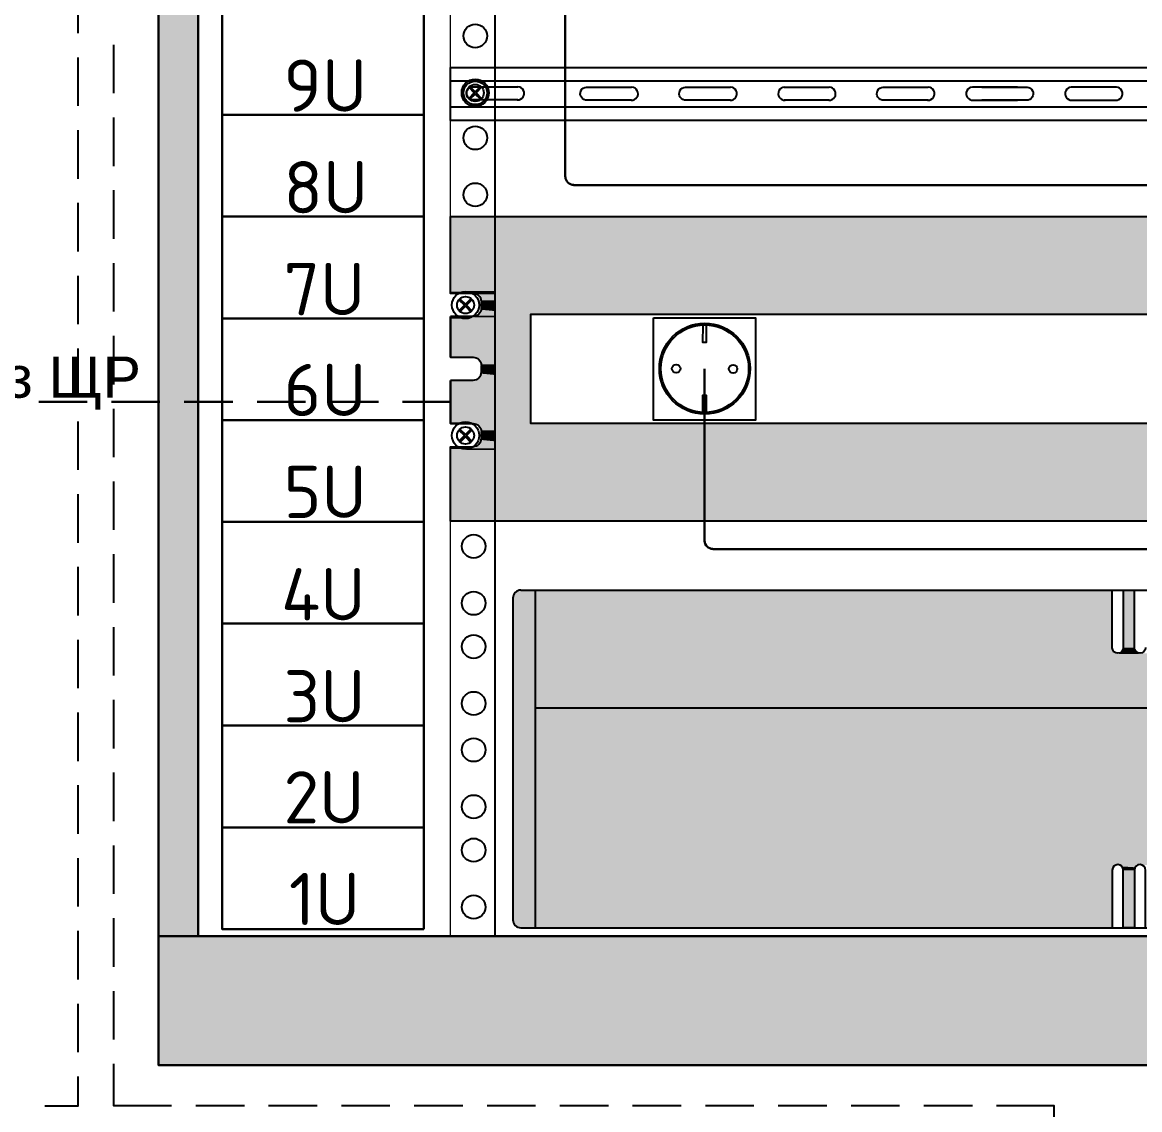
# Model space of a CAD drawing. Header units: millimetres. Extents: x -695119 to 412940, y -249585 to 622758.
# Drawn here: x 14.433 to 17.887, y 5.945 to 9.306 of the extents above; entities that cross this region are included whole.
import ezdxf

# ---------------------------------------------------------------- set-up
doc = ezdxf.new("R2010")
doc.units = ezdxf.units.MM
for name, color, linetype in [('PDF _(АР) Текст', 7, 'Continuous'), ('PDF __19D-Телекоммуникационные шкафы', 7, 'Continuous'), ('PDF _UTP', 1, 'Continuous'), ('PDF _Текст', 7, 'Continuous')]:
    doc.layers.add(name, color=color, linetype=linetype)
doc.layers.add('PDF _0', color=7, linetype='Continuous', lineweight=9)
doc.layers.add('PDF _Структурная', color=7, linetype='Continuous', true_color=0xc7c92c)
doc.styles.add('PDF Arial', font='arial.ttf')
doc.styles.add('PDF ISOCPEUR', font='isocpeur.ttf')

msp = doc.modelspace()

# ---------------------------------------------------------------- linework, layer by layer
at = {"layer": 'PDF _(АР) Текст', "lineweight": 15}
for points in [[(19.9099, 6.4805), (19.9099, 11.7701), (14.8537, 11.7701), (14.8537, 6.4805)], [(19.7983, 6.4805), (19.7983, 11.6093), (14.9762, 11.6093), (14.9762, 6.4805)], [(15.7571, 8.4673), (15.7571, 11.6093)], [(15.7571, 6.4805), (15.7571, 7.994)]]:
    msp.add_lwpolyline(points, dxfattribs=at)
at = {"layer": 'PDF _(АР) Текст', "lineweight": 25}
for points in [[(15.8938, 11.2267), (15.8938, 11.5393), (15.8938, 6.4805)], [(18.0006, 9.0024), (15.7571, 9.0024), (15.7571, 9.1666), (18.0006, 9.1666)], [(15.7571, 9.1249), (18.0006, 9.1249)], [(15.8129, 9.1049), (15.8296, 9.0874), (15.8129, 9.0707)], [(15.8504, 9.1082), (15.8329, 9.0907), (15.8154, 9.1082)], [(15.8504, 9.0674), (15.8329, 9.0841), (15.8154, 9.0674)], [(15.8529, 9.1049), (15.8363, 9.0874), (15.8529, 9.0707)], [(16.788, 9.1057), (16.9272, 9.1057)], [(15.9646, 9.0657), (15.8254, 9.0657)], [(16.3163, 9.0649), (16.1771, 9.0649)], [(16.6222, 9.0649), (16.483, 9.0649)], [(16.9272, 9.0649), (16.788, 9.0649)], [(17.233, 9.0649), (17.0939, 9.0649)], [(17.3697, 9.0649), (17.5089, 9.0649)], [(17.5389, 9.0649), (17.3989, 9.0649)], [(17.6747, 9.0649), (17.8148, 9.0649)], [(15.7571, 9.0441), (18.0006, 9.0441)], [(15.8263, 8.4673), (15.7571, 8.4673), (15.7571, 8.7057), (19.1507, 8.7057), (19.1507, 8.4673), (19.0824, 8.4673)], [(15.7821, 8.4482), (15.7996, 8.4315), (15.7821, 8.414)], [(15.7854, 8.4515), (15.8029, 8.4348), (15.8196, 8.4515)], [(15.7854, 8.4107), (15.8029, 8.4282), (15.8196, 8.4107)], [(15.8229, 8.4482), (15.8063, 8.4315), (15.8229, 8.414)], [(15.8513, 8.4423), (15.8513, 8.4215)], [(16.5472, 8.3698), (16.5472, 8.3157), (16.5363, 8.3157), (16.5372, 8.3698)], [(15.8513, 8.2448), (15.8513, 8.2248)], [(15.8263, 8.199), (15.7571, 8.199)], [(16.5363, 8.0998), (16.5363, 8.1532), (16.5472, 8.1532), (16.5472, 8.0998)], [(15.7854, 8.0481), (15.8029, 8.0315), (15.8196, 8.0481)], [(15.7821, 8.0448), (15.7996, 8.0281), (15.7821, 8.0106)], [(15.7854, 8.0073), (15.8029, 8.0248), (15.8196, 8.0073)], [(15.8229, 8.0448), (15.8063, 8.0281), (15.8229, 8.0106)], [(15.8513, 8.0398), (15.8513, 8.0198)], [(19.0824, 7.994), (19.1507, 7.994), (19.1507, 7.764), (15.7571, 7.764), (15.7571, 7.994), (15.8263, 7.994)], [(18.744, 7.5498), (15.9738, 7.5498)], [(16.0179, 7.5498), (16.0179, 6.5064)], [(16.0179, 7.1864), (18.6998, 7.1864)], [(17.8023, 6.6847), (17.8023, 6.5064)], [(15.9738, 6.5064), (18.744, 6.5064)]]:
    msp.add_lwpolyline(points, dxfattribs=at)
at = {"layer": 'PDF _(АР) Текст', "lineweight": 30}
for points in [[(15.6738, 9.0199), (15.0504, 9.0199), (15.0504, 9.3349), (15.6738, 9.3349)], [(15.6738, 8.7057), (15.0504, 8.7057), (15.0504, 9.0199), (15.6738, 9.0199)], [(15.6738, 8.3907), (15.0504, 8.3907), (15.0504, 8.7057), (15.6738, 8.7057)], [(15.6738, 8.0765), (15.0504, 8.0765), (15.0504, 8.3907), (15.6738, 8.3907)], [(15.6738, 7.7615), (15.0504, 7.7615), (15.0504, 8.0765), (15.6738, 8.0765)], [(15.6738, 7.4473), (15.0504, 7.4473), (15.0504, 7.7615), (15.6738, 7.7615)], [(15.6738, 7.1322), (15.0504, 7.1322), (15.0504, 7.4473), (15.6738, 7.4473)], [(15.6738, 6.8172), (15.0504, 6.8172), (15.0504, 7.1322), (15.6738, 7.1322)], [(15.6738, 6.503), (15.0504, 6.503), (15.0504, 6.8172), (15.6738, 6.8172)]]:
    msp.add_lwpolyline(points, close=True, dxfattribs=at)
at = {"layer": 'PDF _(АР) Текст', "lineweight": 25}
for points in [[(15.8278, 9.0658, -1.00002), (15.8254, 9.1066), (15.9646, 9.1066)], [(16.1795, 9.0649, -1.00002), (16.1771, 9.1057), (16.3163, 9.1057)], [(16.4853, 9.0649, -1.00002), (16.483, 9.1057), (16.6222, 9.1057)], [(17.0962, 9.0649, -1.00002), (17.0939, 9.1057), (17.233, 9.1057)], [(17.5089, 9.1057), (17.3697, 9.1057, 1.00002), (17.3721, 9.0649)], [(17.3989, 9.1057), (17.5389, 9.1057, -1.00002), (17.5366, 9.0649)], [(17.8124, 9.0649, 1.00002), (17.8148, 9.1057), (17.6747, 9.1057)], [(15.8521, 8.4219, -0.414203), (15.8263, 8.3965), (15.7571, 8.3965)], [(15.7571, 8.2707), (15.8263, 8.2707, -0.414203), (15.8521, 8.2452)], [(15.7571, 8.0656), (15.8263, 8.0656, -0.414203), (15.8521, 8.0402)], [(15.9742, 7.5506, 0.414216), (15.9496, 7.5256), (15.9496, 6.5314, 0.414222), (15.9742, 6.5072)], [(17.8364, 7.3729, -0.999987), (17.8023, 7.3723), (17.8023, 7.5498)], [(17.9048, 7.3729, -0.999987), (17.8706, 7.3723), (17.8706, 7.5498), (17.8364, 7.5498), (17.8364, 7.3723)], [(17.8706, 6.6847), (17.8706, 6.5064), (17.8364, 6.5064), (17.8364, 6.6847, 0.999987), (17.8023, 6.6854)], [(17.9048, 6.5064), (17.9048, 6.6847, 0.999987), (17.8706, 6.6854)]]:
    msp.add_lwpolyline(points, format="xyb", dxfattribs=at)
for points in [[(15.7571, 8.3965), (15.7571, 8.2707)], [(17.3906, 8.404), (18.7748, 8.404), (18.7748, 8.0656), (17.3906, 8.0656), (16.0054, 8.0656), (16.0054, 8.404)], [(16.3838, 8.3923), (16.6997, 8.3923), (16.6997, 8.0765), (16.3838, 8.0765)], [(15.7571, 8.199), (15.7571, 8.0656)], [(14.8537, 6.4805), (19.9099, 6.4805), (19.9099, 6.0822), (14.8537, 6.0822)]]:
    msp.add_lwpolyline(points, close=True, dxfattribs=at)
for centre, radius in [((15.8333, 9.2637), 0.0363), ((15.8333, 9.0878), 0.0421), ((15.8333, 9.0878), 0.0363), ((15.8333, 9.0878), 0.0263), ((15.8333, 8.9486), 0.0363), ((15.8333, 8.7728), 0.0363), ((15.8033, 8.4319), 0.0421), ((15.8033, 8.4319), 0.0263), ((16.5426, 8.2352), 0.1404), ((16.5426, 8.2352), 0.1404), ((16.5426, 8.2352), 0.1354), ((16.4542, 8.2352), 0.0129), ((16.6301, 8.2344), 0.0129), ((15.8033, 8.0286), 0.0421), ((15.8033, 8.0286), 0.0263), ((15.8283, 7.686), 0.0363), ((15.8283, 7.5102), 0.0363), ((15.8283, 7.376), 0.0363), ((15.8283, 7.2002), 0.0363), ((15.8283, 7.0568), 0.0363), ((15.8283, 6.881), 0.0363), ((15.8283, 6.7468), 0.0363), ((15.8283, 6.5709), 0.0363)]:
    msp.add_circle(centre, radius, dxfattribs=at)
for centre, radius, start, end in [((15.9642, 9.0861), 0.0204, 266.9397, 86.942), ((16.3159, 9.0853), 0.0204, 266.9397, 86.942), ((16.6217, 9.0853), 0.0204, 266.9397, 86.942), ((16.7901, 9.0853), 0.0204, 93.058, 273.0603), ((16.9268, 9.0853), 0.0204, 266.9397, 86.942), ((17.2326, 9.0853), 0.0204, 266.9397, 86.942), ((17.6768, 9.0853), 0.0204, 93.058, 273.0603), ((15.8267, 8.4428), 0.0254, 0.0011, 89.9989), ((15.8267, 8.2252), 0.0254, 270.0011, 359.9989), ((15.8267, 8.0202), 0.0254, 270.0011, 359.9989)]:
    msp.add_arc(centre, radius, start, end, dxfattribs=at)
at = {"layer": 'PDF _0', "color": 252, "lineweight": 30, "true_color": 0x989898}
for points in [[(14.8537, 11.6134), (14.9762, 11.6134), (14.9762, 6.4805), (14.8537, 6.4805)], [(14.8537, 6.4805), (19.9099, 6.4805), (19.9099, 6.0822), (14.8537, 6.0822)]]:
    msp.add_lwpolyline(points, close=True, dxfattribs=at)
at = {"layer": 'PDF _0', "color": 9, "lineweight": 0, "true_color": 0xc6c7ca}
for points in [[(15.8938, 8.4732), (15.8029, 8.4732), (15.8938, 8.4732)], [(15.8938, 8.4673), (15.8263, 8.4673), (15.8938, 8.4673)], [(15.8938, 8.3965), (15.8304, 8.3965), (15.8938, 8.3965)], [(15.8938, 7.9865), (15.8063, 7.9865), (15.8938, 7.9865)], [(16.0179, 7.5498), (15.9738, 7.5498), (16.0179, 7.5498)], [(17.8748, 7.3606), (17.8323, 7.3606), (17.8748, 7.3606)], [(17.8731, 7.3631), (17.8339, 7.3631), (17.8731, 7.3631)], [(17.8831, 7.3556), (17.8239, 7.3556), (17.8831, 7.3556)]]:
    msp.add_lwpolyline(points, dxfattribs=at)
at = {"layer": 'PDF _0', "color": 9, "lineweight": 15, "true_color": 0xc6c7ca, "transparency": 33554559}
for points in [[(14.9762, 11.6134), (14.8537, 11.6134), (14.9762, 6.4805)], [(14.8537, 11.6134), (14.9762, 6.4805), (14.8537, 6.4805)], [(15.8938, 8.7057), (15.7571, 8.7057), (15.8938, 8.4732)], [(15.7571, 8.7057), (15.8938, 8.4732), (15.7571, 8.4732)], [(19.0449, 8.7057), (15.8938, 8.7057), (19.0449, 8.404)], [(15.8938, 8.7057), (19.0449, 8.404), (15.8938, 8.404)], [(15.7954, 8.4732), (15.7954, 8.4732), (15.7571, 8.4732)], [(15.7954, 8.4732), (15.7571, 8.4732), (15.8029, 8.4732)], [(15.7954, 8.4732), (15.7571, 8.4732), (15.7879, 8.4707)], [(15.7571, 8.4732), (15.7879, 8.4707), (15.7571, 8.4707)], [(15.7879, 8.4707), (15.7571, 8.4707), (15.7813, 8.4673)], [(15.7571, 8.4707), (15.7813, 8.4673), (15.7571, 8.4673)], [(15.8029, 8.4732), (15.8938, 8.4732), (15.8104, 8.4732)], [(15.8938, 8.4732), (15.8104, 8.4732), (15.8938, 8.4707)], [(15.8104, 8.4732), (15.8938, 8.4707), (15.8171, 8.4707)], [(15.8938, 8.4707), (15.8171, 8.4707), (15.8938, 8.4673)], [(15.8171, 8.4707), (15.8938, 8.4673), (15.8246, 8.4673)], [(15.8263, 8.4673), (15.8938, 8.4673), (15.8304, 8.4673)], [(15.8938, 8.4673), (15.8304, 8.4673), (15.8938, 8.4657)], [(15.8304, 8.4673), (15.8938, 8.4657), (15.8346, 8.4657)], [(15.8938, 8.4657), (15.8346, 8.4657), (15.8938, 8.464)], [(15.8346, 8.4657), (15.8938, 8.464), (15.8388, 8.464)], [(15.8938, 8.464), (15.8388, 8.464), (15.8938, 8.4615)], [(15.8388, 8.464), (15.8938, 8.4615), (15.8429, 8.4615)], [(15.8938, 8.4615), (15.8429, 8.4615), (15.8938, 8.4582)], [(15.8429, 8.4615), (15.8938, 8.4582), (15.8454, 8.4582)], [(15.8938, 8.4582), (15.8454, 8.4582), (15.8938, 8.4548)], [(15.8454, 8.4582), (15.8938, 8.4548), (15.8479, 8.4548)], [(15.8938, 8.4548), (15.8479, 8.4548), (15.8938, 8.4507)], [(15.8479, 8.4548), (15.8938, 8.4507), (15.8504, 8.4507)], [(15.8938, 8.4507), (15.8504, 8.4507), (15.8938, 8.4465)], [(15.8504, 8.4507), (15.8938, 8.4465), (15.8513, 8.4465)], [(15.8938, 8.4465), (15.8513, 8.4465), (15.8938, 8.4423)], [(15.8513, 8.4465), (15.8938, 8.4423), (15.8513, 8.4423)], [(15.8938, 8.4423), (15.8513, 8.4423), (15.8938, 8.4215)], [(15.8513, 8.4423), (15.8938, 8.4215), (15.8513, 8.4215)], [(15.7796, 8.3965), (15.7571, 8.3965), (15.7863, 8.3923)], [(15.7571, 8.3965), (15.7863, 8.3923), (15.7571, 8.3923)], [(15.7863, 8.3923), (15.7571, 8.3923), (15.7946, 8.3898)], [(15.7571, 8.3923), (15.7946, 8.3898), (15.7571, 8.3898)], [(15.8188, 8.3923), (15.8938, 8.3898), (15.8113, 8.3898)], [(15.8263, 8.3965), (15.8938, 8.3923), (15.8188, 8.3923)], [(15.8938, 8.3923), (15.8188, 8.3923), (15.8938, 8.3898)], [(15.8304, 8.3965), (15.8938, 8.3965), (15.8263, 8.3965)], [(15.8938, 8.3965), (15.8263, 8.3965), (15.8938, 8.3923)], [(15.8346, 8.3982), (15.8938, 8.3965), (15.8304, 8.3965)], [(15.8388, 8.3998), (15.8938, 8.3982), (15.8346, 8.3982)], [(15.8938, 8.3982), (15.8346, 8.3982), (15.8938, 8.3965)], [(15.8429, 8.4023), (15.8938, 8.3998), (15.8388, 8.3998)], [(15.8938, 8.3998), (15.8388, 8.3998), (15.8938, 8.3982)], [(15.8454, 8.4057), (15.8938, 8.4023), (15.8429, 8.4023)], [(15.8938, 8.4023), (15.8429, 8.4023), (15.8938, 8.3998)], [(15.8479, 8.409), (15.8938, 8.4057), (15.8454, 8.4057)], [(15.8938, 8.4057), (15.8454, 8.4057), (15.8938, 8.4023)], [(15.8504, 8.4132), (15.8938, 8.409), (15.8479, 8.409)], [(15.8938, 8.409), (15.8479, 8.409), (15.8938, 8.4057)], [(15.8513, 8.4173), (15.8938, 8.4132), (15.8504, 8.4132)], [(15.8938, 8.4132), (15.8504, 8.4132), (15.8938, 8.409)], [(15.8938, 8.4215), (15.8513, 8.4215), (15.8938, 8.4173)], [(15.8513, 8.4215), (15.8938, 8.4173), (15.8513, 8.4173)], [(15.8938, 8.4173), (15.8513, 8.4173), (15.8938, 8.4132)], [(16.0054, 8.404), (15.8938, 8.404), (16.0054, 8.0656)], [(15.8938, 8.404), (16.0054, 8.0656), (15.8938, 8.0656)], [(15.7946, 8.3898), (15.7571, 8.3898), (15.8029, 8.389)], [(15.7571, 8.3898), (15.8029, 8.389), (15.7571, 8.389)], [(15.8938, 8.389), (15.7571, 8.389), (15.8938, 8.2707)], [(15.7571, 8.389), (15.8938, 8.2707), (15.7571, 8.2707)], [(15.8113, 8.3898), (15.8938, 8.389), (15.8029, 8.389)], [(15.8938, 8.3898), (15.8113, 8.3898), (15.8938, 8.389)], [(15.8938, 8.2707), (15.8263, 8.2707), (15.8938, 8.2698)], [(15.8263, 8.2707), (15.8938, 8.2698), (15.8304, 8.2698)], [(15.8938, 8.2698), (15.8304, 8.2698), (15.8938, 8.269)], [(15.8304, 8.2698), (15.8938, 8.269), (15.8346, 8.269)], [(15.8938, 8.269), (15.8346, 8.269), (15.8938, 8.2673)], [(15.8346, 8.269), (15.8938, 8.2673), (15.8388, 8.2673)], [(15.8938, 8.2673), (15.8388, 8.2673), (15.8938, 8.2648)], [(15.8388, 8.2673), (15.8938, 8.2648), (15.8429, 8.2648)], [(15.8938, 8.2648), (15.8429, 8.2648), (15.8938, 8.2615)], [(15.8429, 8.2648), (15.8938, 8.2615), (15.8454, 8.2615)], [(15.8938, 8.2615), (15.8454, 8.2615), (15.8938, 8.2573)], [(15.8454, 8.2615), (15.8938, 8.2573), (15.8479, 8.2573)], [(15.8938, 8.2573), (15.8479, 8.2573), (15.8938, 8.254)], [(15.8479, 8.2573), (15.8938, 8.254), (15.8504, 8.254)], [(15.8938, 8.254), (15.8504, 8.254), (15.8938, 8.249)], [(15.8504, 8.254), (15.8938, 8.249), (15.8513, 8.249)], [(15.8513, 8.2198), (15.8938, 8.2157), (15.8504, 8.2157)], [(15.8938, 8.249), (15.8513, 8.249), (15.8938, 8.2448)], [(15.8513, 8.249), (15.8938, 8.2448), (15.8513, 8.2448)], [(15.8938, 8.2448), (15.8513, 8.2448), (15.8938, 8.2248)], [(15.8513, 8.2448), (15.8938, 8.2248), (15.8513, 8.2248)], [(15.8938, 8.2248), (15.8513, 8.2248), (15.8938, 8.2198)], [(15.8513, 8.2248), (15.8938, 8.2198), (15.8513, 8.2198)], [(15.8938, 8.2198), (15.8513, 8.2198), (15.8938, 8.2157)], [(15.8938, 8.199), (15.7571, 8.199), (15.8938, 8.0698)], [(15.7571, 8.199), (15.8938, 8.0698), (15.7571, 8.0698)], [(15.8304, 8.1998), (15.8938, 8.199), (15.8263, 8.199)], [(15.8346, 8.2007), (15.8938, 8.1998), (15.8304, 8.1998)], [(15.8938, 8.1998), (15.8304, 8.1998), (15.8938, 8.199)], [(15.8388, 8.2023), (15.8938, 8.2007), (15.8346, 8.2007)], [(15.8938, 8.2007), (15.8346, 8.2007), (15.8938, 8.1998)], [(15.8429, 8.2048), (15.8938, 8.2023), (15.8388, 8.2023)], [(15.8938, 8.2023), (15.8388, 8.2023), (15.8938, 8.2007)], [(15.8454, 8.2082), (15.8938, 8.2048), (15.8429, 8.2048)], [(15.8938, 8.2048), (15.8429, 8.2048), (15.8938, 8.2023)], [(15.8479, 8.2115), (15.8938, 8.2082), (15.8454, 8.2082)], [(15.8938, 8.2082), (15.8454, 8.2082), (15.8938, 8.2048)], [(15.8504, 8.2157), (15.8938, 8.2115), (15.8479, 8.2115)], [(15.8938, 8.2115), (15.8479, 8.2115), (15.8938, 8.2082)], [(15.8938, 8.2157), (15.8504, 8.2157), (15.8938, 8.2115)], [(15.7988, 8.0698), (15.7571, 8.0698), (15.7913, 8.0681)], [(15.7571, 8.0698), (15.7913, 8.0681), (15.7571, 8.0681)], [(15.7913, 8.0681), (15.7571, 8.0681), (15.7838, 8.0656)], [(15.7571, 8.0681), (15.7838, 8.0656), (15.7571, 8.0656)], [(15.8938, 8.0698), (15.8063, 8.0698), (15.8938, 8.0681)], [(15.8063, 8.0698), (15.8938, 8.0681), (15.8146, 8.0681)], [(15.8938, 8.0681), (15.8146, 8.0681), (15.8938, 8.0656)], [(15.8146, 8.0681), (15.8938, 8.0656), (15.8221, 8.0656)], [(15.8938, 8.0656), (15.8263, 8.0656), (15.8938, 8.0648)], [(15.8263, 8.0656), (15.8938, 8.0648), (15.8304, 8.0648)], [(15.8938, 8.0648), (15.8304, 8.0648), (15.8938, 8.064)], [(15.8304, 8.0648), (15.8938, 8.064), (15.8346, 8.064)], [(15.8938, 8.064), (15.8346, 8.064), (15.8938, 8.0623)], [(15.8346, 8.064), (15.8938, 8.0623), (15.8388, 8.0623)], [(15.8938, 8.0623), (15.8388, 8.0623), (15.8938, 8.0598)], [(15.8388, 8.0623), (15.8938, 8.0598), (15.8429, 8.0598)], [(15.8938, 8.0598), (15.8429, 8.0598), (15.8938, 8.0565)], [(15.8429, 8.0598), (15.8938, 8.0565), (15.8454, 8.0565)], [(15.8938, 8.0565), (15.8454, 8.0565), (15.8938, 8.0531)], [(15.8454, 8.0565), (15.8938, 8.0531), (15.8479, 8.0531)], [(15.8938, 8.0531), (15.8479, 8.0531), (15.8938, 8.049)], [(15.8479, 8.0531), (15.8938, 8.049), (15.8504, 8.049)], [(15.8938, 8.049), (15.8504, 8.049), (15.8938, 8.0448)], [(15.8504, 8.049), (15.8938, 8.0448), (15.8513, 8.0448)], [(16.5422, 8.0656), (15.8938, 8.0656), (16.5422, 7.764)], [(15.8938, 8.0656), (16.5422, 7.764), (15.8938, 7.764)], [(19.0449, 8.0656), (16.5422, 8.0656), (19.0449, 7.764)], [(16.5422, 8.0656), (19.0449, 7.764), (16.5422, 7.764)], [(15.8513, 8.0148), (15.8938, 8.0106), (15.8496, 8.0106)], [(15.8938, 8.0448), (15.8513, 8.0448), (15.8938, 8.0398)], [(15.8513, 8.0448), (15.8938, 8.0398), (15.8513, 8.0398)], [(15.8938, 8.0398), (15.8513, 8.0398), (15.8938, 8.0198)], [(15.8513, 8.0398), (15.8938, 8.0198), (15.8513, 8.0198)], [(15.8938, 8.0198), (15.8513, 8.0198), (15.8938, 8.0148)], [(15.8513, 8.0198), (15.8938, 8.0148), (15.8513, 8.0148)], [(15.8938, 8.0148), (15.8513, 8.0148), (15.8938, 8.0106)], [(15.7771, 7.994), (15.7571, 7.994), (15.7838, 7.9906)], [(15.7571, 7.994), (15.7838, 7.9906), (15.7571, 7.9906)], [(15.7838, 7.9906), (15.7571, 7.9906), (15.7913, 7.9873)], [(15.7571, 7.9906), (15.7913, 7.9873), (15.7571, 7.9873)], [(15.7913, 7.9873), (15.7571, 7.9873), (15.7988, 7.9865)], [(15.7571, 7.9873), (15.7988, 7.9865), (15.7571, 7.9865)], [(15.7571, 7.9865), (15.7988, 7.9865), (15.7988, 7.9865)], [(15.7988, 7.9865), (15.7988, 7.9865), (15.7571, 7.9865)], [(15.8938, 7.9865), (15.7571, 7.9865), (15.8938, 7.764)], [(15.7571, 7.9865), (15.8938, 7.764), (15.7571, 7.764)], [(15.8063, 7.9865), (15.8938, 7.9865), (15.7988, 7.9865)], [(15.8146, 7.9873), (15.8938, 7.9865), (15.8063, 7.9865)], [(15.8213, 7.9906), (15.8938, 7.9873), (15.8146, 7.9873)], [(15.8938, 7.9873), (15.8146, 7.9873), (15.8938, 7.9865)], [(15.8279, 7.994), (15.8938, 7.9906), (15.8213, 7.9906)], [(15.8938, 7.9906), (15.8213, 7.9906), (15.8938, 7.9873)], [(15.8329, 7.9948), (15.8938, 7.994), (15.8279, 7.994)], [(15.8938, 7.994), (15.8279, 7.994), (15.8938, 7.9906)], [(15.8371, 7.9965), (15.8938, 7.9948), (15.8329, 7.9948)], [(15.8938, 7.9948), (15.8329, 7.9948), (15.8938, 7.994)], [(15.8413, 7.999), (15.8938, 7.9965), (15.8371, 7.9965)], [(15.8938, 7.9965), (15.8371, 7.9965), (15.8938, 7.9948)], [(15.8446, 8.0023), (15.8938, 7.999), (15.8413, 7.999)], [(15.8938, 7.999), (15.8413, 7.999), (15.8938, 7.9965)], [(15.8479, 8.0065), (15.8938, 8.0023), (15.8446, 8.0023)], [(15.8938, 8.0023), (15.8446, 8.0023), (15.8938, 7.999)], [(15.8496, 8.0106), (15.8938, 8.0065), (15.8479, 8.0065)], [(15.8938, 8.0065), (15.8479, 8.0065), (15.8938, 8.0023)], [(15.8938, 8.0106), (15.8496, 8.0106), (15.8938, 8.0065)], [(15.9504, 7.5298), (16.0179, 7.5256), (15.9496, 7.5256)], [(15.9513, 7.5339), (16.0179, 7.5298), (15.9504, 7.5298)], [(16.0179, 7.5298), (15.9504, 7.5298), (16.0179, 7.5256)], [(15.9529, 7.5381), (16.0179, 7.5339), (15.9513, 7.5339)], [(16.0179, 7.5339), (15.9513, 7.5339), (16.0179, 7.5298)], [(15.9554, 7.5414), (16.0179, 7.5381), (15.9529, 7.5381)], [(16.0179, 7.5381), (15.9529, 7.5381), (16.0179, 7.5339)], [(15.9588, 7.5448), (16.0179, 7.5414), (15.9554, 7.5414)], [(16.0179, 7.5414), (15.9554, 7.5414), (16.0179, 7.5381)], [(15.9621, 7.5464), (16.0179, 7.5448), (15.9588, 7.5448)], [(16.0179, 7.5448), (15.9588, 7.5448), (16.0179, 7.5414)], [(15.9654, 7.5489), (16.0179, 7.5464), (15.9621, 7.5464)], [(16.0179, 7.5464), (15.9621, 7.5464), (16.0179, 7.5448)], [(15.9696, 7.5498), (16.0179, 7.5489), (15.9654, 7.5489)], [(16.0179, 7.5489), (15.9654, 7.5489), (16.0179, 7.5464)], [(15.9738, 7.5498), (16.0179, 7.5498), (15.9696, 7.5498)], [(16.0179, 7.5498), (15.9696, 7.5498), (16.0179, 7.5489)], [(17.8023, 7.5498), (16.0179, 7.5498), (17.8023, 7.3723)], [(16.0179, 7.5498), (17.8023, 7.3723), (16.0179, 7.3723)], [(17.8706, 7.5498), (17.8364, 7.5498), (17.8706, 7.3723)], [(17.8364, 7.5498), (17.8706, 7.3723), (17.8364, 7.3723)], [(16.0179, 7.5256), (15.9496, 7.5256), (16.0179, 6.5314)], [(15.9496, 7.5256), (16.0179, 6.5314), (15.9496, 6.5314)], [(17.8023, 7.3723), (16.0179, 7.3723), (17.8023, 7.3689)], [(16.0179, 7.3723), (17.8023, 7.3689), (16.0179, 7.3689)], [(17.8023, 7.3689), (16.0179, 7.3689), (17.8031, 7.3656)], [(16.0179, 7.3689), (17.8031, 7.3656), (16.0179, 7.3656)], [(17.8031, 7.3656), (16.0179, 7.3656), (17.8048, 7.3631)], [(16.0179, 7.3656), (17.8048, 7.3631), (16.0179, 7.3631)], [(17.8048, 7.3631), (16.0179, 7.3631), (17.8064, 7.3606)], [(16.0179, 7.3631), (17.8064, 7.3606), (16.0179, 7.3606)], [(17.8064, 7.3606), (16.0179, 7.3606), (17.8089, 7.3581)], [(16.0179, 7.3606), (17.8089, 7.3581), (16.0179, 7.3581)], [(17.8089, 7.3581), (16.0179, 7.3581), (17.8114, 7.3564)], [(16.0179, 7.3581), (17.8114, 7.3564), (16.0179, 7.3564)], [(17.8114, 7.3564), (16.0179, 7.3564), (17.8148, 7.3556)], [(16.0179, 7.3564), (17.8148, 7.3556), (16.0179, 7.3556)], [(17.8264, 7.3564), (17.8831, 7.3556), (17.8239, 7.3556)], [(17.8273, 7.3573), (17.8798, 7.3564), (17.8264, 7.3564)], [(17.8798, 7.3564), (17.8264, 7.3564), (17.8831, 7.3556)], [(17.8289, 7.3581), (17.8798, 7.3573), (17.8273, 7.3573)], [(17.8798, 7.3573), (17.8273, 7.3573), (17.8798, 7.3564)], [(17.8298, 7.3589), (17.8773, 7.3581), (17.8289, 7.3581)], [(17.8773, 7.3581), (17.8289, 7.3581), (17.8798, 7.3573)], [(17.8314, 7.3606), (17.8773, 7.3589), (17.8298, 7.3589)], [(17.8773, 7.3589), (17.8298, 7.3589), (17.8773, 7.3581)], [(17.8323, 7.3606), (17.8748, 7.3606), (17.8314, 7.3606)], [(17.8748, 7.3606), (17.8314, 7.3606), (17.8773, 7.3589)], [(17.8331, 7.3631), (17.8748, 7.3606), (17.8323, 7.3606)], [(17.8339, 7.3631), (17.8731, 7.3631), (17.8331, 7.3631)], [(17.8731, 7.3631), (17.8331, 7.3631), (17.8748, 7.3606)], [(17.8348, 7.3656), (17.8731, 7.3631), (17.8339, 7.3631)], [(17.8356, 7.3689), (17.8714, 7.3664), (17.8348, 7.3664)], [(17.8714, 7.3664), (17.8348, 7.3664), (17.8714, 7.3656)], [(17.8348, 7.3664), (17.8714, 7.3656), (17.8348, 7.3656)], [(17.8714, 7.3656), (17.8348, 7.3656), (17.8731, 7.3631)], [(17.8364, 7.3723), (17.8706, 7.3689), (17.8356, 7.3689)], [(17.8356, 7.3689), (17.8706, 7.3689), (17.8706, 7.3689)], [(17.8706, 7.3689), (17.8706, 7.3689), (17.8356, 7.3689)], [(17.8706, 7.3689), (17.8356, 7.3689), (17.8714, 7.3664)], [(17.8364, 7.3723), (17.8706, 7.3723), (17.8706, 7.3723)], [(17.8706, 7.3723), (17.8706, 7.3723), (17.8364, 7.3723)], [(17.8706, 7.3723), (17.8364, 7.3723), (17.8706, 7.3689)], [(17.8148, 7.3556), (16.0179, 7.3556), (17.8173, 7.3548)], [(16.0179, 7.3556), (17.8173, 7.3548), (16.0179, 7.3548)], [(17.8181, 7.3548), (17.8181, 7.3548), (16.0179, 7.3548)], [(17.8181, 7.3548), (16.0179, 7.3548), (17.8173, 7.3548)], [(16.0179, 7.3548), (17.8864, 7.3548), (17.8864, 7.3548)], [(17.8864, 7.3548), (17.8864, 7.3548), (16.0179, 7.3548)], [(18.6998, 7.3548), (16.0179, 7.3548), (18.6998, 7.1864)], [(16.0179, 7.3548), (18.6998, 7.1864), (16.0179, 7.1864)], [(17.8206, 7.3548), (17.8864, 7.3548), (17.8181, 7.3548)], [(17.8231, 7.3556), (17.8856, 7.3548), (17.8206, 7.3548)], [(17.8856, 7.3548), (17.8206, 7.3548), (17.8864, 7.3548)], [(17.8239, 7.3556), (17.8831, 7.3556), (17.8231, 7.3556)], [(17.8831, 7.3556), (17.8231, 7.3556), (17.8856, 7.3548)], [(17.8889, 7.3548), (17.9548, 7.3548), (17.8864, 7.3548)], [(17.8864, 7.3548), (18.0231, 7.3548), (18.0231, 7.3548)], [(18.0231, 7.3548), (18.0231, 7.3548), (17.8864, 7.3548)], [(18.6998, 7.1864), (16.0179, 7.1864), (18.6998, 6.7014)], [(16.0179, 7.1864), (18.6998, 6.7014), (16.0179, 6.7014)], [(17.8864, 6.7014), (17.8864, 6.7014), (16.0179, 6.7014)], [(17.8864, 6.7014), (16.0179, 6.7014), (17.8873, 6.7014)], [(17.8173, 6.7014), (17.8173, 6.7014), (16.0179, 6.7014)], [(17.8173, 6.7014), (16.0179, 6.7014), (17.8206, 6.7014)], [(17.8139, 6.7014), (17.8139, 6.7014), (16.0179, 6.7014)], [(17.8139, 6.7014), (16.0179, 6.7014), (17.8173, 6.7014)], [(17.8139, 6.7014), (16.0179, 6.7014), (17.8114, 6.6997)], [(16.0179, 6.7014), (17.8114, 6.6997), (16.0179, 6.6997)], [(17.8206, 6.7014), (17.8864, 6.7014), (17.8864, 6.7014)], [(17.8864, 6.7014), (17.8864, 6.7014), (17.8206, 6.7014)], [(17.8864, 6.7014), (17.8206, 6.7014), (17.8839, 6.7014)], [(17.8206, 6.7014), (17.8839, 6.7014), (17.8223, 6.7014)], [(17.8839, 6.7014), (17.8223, 6.7014), (17.8831, 6.7014)], [(17.8223, 6.7014), (17.8831, 6.7014), (17.8231, 6.7014)], [(17.8831, 6.7014), (17.8231, 6.7014), (17.8806, 6.7005)], [(17.8231, 6.7014), (17.8806, 6.7005), (17.8256, 6.7005)], [(17.8806, 6.7005), (17.8256, 6.7005), (17.8806, 6.6997)], [(17.8256, 6.7005), (17.8806, 6.6997), (17.8264, 6.6997)], [(17.8114, 6.6997), (16.0179, 6.6997), (17.8089, 6.698)], [(16.0179, 6.6997), (17.8089, 6.698), (16.0179, 6.698)], [(17.8089, 6.698), (16.0179, 6.698), (17.8064, 6.6955)], [(16.0179, 6.698), (17.8064, 6.6955), (16.0179, 6.6955)], [(17.8064, 6.6955), (16.0179, 6.6955), (17.8048, 6.693)], [(16.0179, 6.6955), (17.8048, 6.693), (16.0179, 6.693)], [(17.8048, 6.693), (16.0179, 6.693), (17.8031, 6.6905)], [(16.0179, 6.693), (17.8031, 6.6905), (16.0179, 6.6905)], [(17.8031, 6.6905), (16.0179, 6.6905), (17.8023, 6.6872)], [(16.0179, 6.6905), (17.8023, 6.6872), (16.0179, 6.6872)], [(17.8023, 6.6872), (16.0179, 6.6872), (17.8023, 6.6847)], [(16.0179, 6.6872), (17.8023, 6.6847), (16.0179, 6.6847)], [(17.8023, 6.6847), (16.0179, 6.6847), (17.8023, 6.5272)], [(16.0179, 6.6847), (17.8023, 6.5272), (16.0179, 6.5272)], [(17.8806, 6.6997), (17.8264, 6.6997), (17.8781, 6.6989)], [(17.8264, 6.6997), (17.8781, 6.6989), (17.8289, 6.6989)], [(17.8781, 6.6989), (17.8289, 6.6989), (17.8773, 6.698)], [(17.8289, 6.6989), (17.8773, 6.698), (17.8289, 6.698)], [(17.8773, 6.698), (17.8289, 6.698), (17.8756, 6.6964)], [(17.8289, 6.698), (17.8756, 6.6964), (17.8314, 6.6964)], [(17.8748, 6.6964), (17.8748, 6.6964), (17.8314, 6.6964)], [(17.8748, 6.6964), (17.8314, 6.6964), (17.8756, 6.6964)], [(17.8748, 6.6964), (17.8314, 6.6964), (17.8731, 6.6939)], [(17.8314, 6.6964), (17.8731, 6.6939), (17.8331, 6.6939)], [(17.8331, 6.6939), (17.8731, 6.6939), (17.8731, 6.6939)], [(17.8731, 6.6939), (17.8731, 6.6939), (17.8331, 6.6939)], [(17.8731, 6.6939), (17.8331, 6.6939), (17.8714, 6.6914)], [(17.8331, 6.6939), (17.8714, 6.6914), (17.8348, 6.6914)], [(17.8714, 6.6914), (17.8348, 6.6914), (17.8714, 6.6905)], [(17.8348, 6.6914), (17.8714, 6.6905), (17.8348, 6.6905)], [(17.8714, 6.6905), (17.8348, 6.6905), (17.8706, 6.688)], [(17.8348, 6.6905), (17.8706, 6.688), (17.8356, 6.688)], [(17.8356, 6.688), (17.8706, 6.688), (17.8706, 6.688)], [(17.8706, 6.688), (17.8706, 6.688), (17.8356, 6.688)], [(17.8706, 6.688), (17.8356, 6.688), (17.8706, 6.6847)], [(17.8356, 6.688), (17.8706, 6.6847), (17.8364, 6.6847)], [(17.8364, 6.6847), (17.8706, 6.6847), (17.8706, 6.6847)], [(17.8706, 6.6847), (17.8706, 6.6847), (17.8364, 6.6847)], [(17.8706, 6.6847), (17.8364, 6.6847), (17.8706, 6.5064)], [(17.8364, 6.6847), (17.8706, 6.5064), (17.8364, 6.5064)], [(16.0179, 6.5314), (15.9496, 6.5314), (16.0179, 6.5272)], [(15.9496, 6.5314), (16.0179, 6.5272), (15.9504, 6.5272)], [(16.0179, 6.5272), (15.9504, 6.5272), (16.0179, 6.5264)], [(15.9504, 6.5272), (16.0179, 6.5264), (15.9504, 6.5264)], [(16.0179, 6.5264), (15.9504, 6.5264), (16.0179, 6.523)], [(15.9504, 6.5264), (16.0179, 6.523), (15.9513, 6.523)], [(16.0179, 6.523), (15.9513, 6.523), (16.0179, 6.5214)], [(15.9513, 6.523), (16.0179, 6.5214), (15.9513, 6.5214)], [(16.0179, 6.5214), (15.9513, 6.5214), (16.0179, 6.5189)], [(15.9513, 6.5214), (16.0179, 6.5189), (15.9529, 6.5189)], [(16.0179, 6.5189), (15.9529, 6.5189), (16.0179, 6.5172)], [(15.9529, 6.5189), (16.0179, 6.5172), (15.9538, 6.5172)], [(16.0179, 6.5172), (15.9538, 6.5172), (16.0179, 6.5155)], [(15.9538, 6.5172), (16.0179, 6.5155), (15.9554, 6.5155)], [(16.0179, 6.5155), (15.9554, 6.5155), (16.0179, 6.5139)], [(15.9554, 6.5155), (16.0179, 6.5139), (15.9571, 6.5139)], [(16.0179, 6.5139), (15.9571, 6.5139), (16.0179, 6.5122)], [(15.9571, 6.5139), (16.0179, 6.5122), (15.9588, 6.5122)], [(16.0179, 6.5122), (15.9588, 6.5122), (16.0179, 6.5105)], [(15.9588, 6.5122), (16.0179, 6.5105), (15.9604, 6.5105)], [(16.0179, 6.5105), (15.9604, 6.5105), (16.0179, 6.5097)], [(15.9604, 6.5105), (16.0179, 6.5097), (15.9621, 6.5097)], [(16.0179, 6.5097), (15.9621, 6.5097), (16.0179, 6.5089)], [(15.9621, 6.5097), (16.0179, 6.5089), (15.9646, 6.5089)], [(16.0179, 6.5089), (15.9646, 6.5089), (16.0179, 6.508)], [(15.9646, 6.5089), (16.0179, 6.508), (15.9654, 6.508)], [(16.0179, 6.508), (15.9654, 6.508), (16.0179, 6.5072)], [(15.9654, 6.508), (16.0179, 6.5072), (15.9696, 6.5072)], [(15.9696, 6.5072), (16.0179, 6.5072), (16.0179, 6.5072)], [(16.0179, 6.5072), (16.0179, 6.5072), (15.9696, 6.5072)], [(16.0179, 6.5072), (15.9696, 6.5072), (16.0179, 6.5064)], [(15.9696, 6.5072), (16.0179, 6.5064), (15.9738, 6.5064)], [(17.8023, 6.5272), (16.0179, 6.5272), (17.8023, 6.5264)], [(16.0179, 6.5272), (17.8023, 6.5264), (16.0179, 6.5264)], [(17.8023, 6.5264), (16.0179, 6.5264), (17.8023, 6.523)], [(16.0179, 6.5264), (17.8023, 6.523), (16.0179, 6.523)], [(17.8023, 6.523), (16.0179, 6.523), (17.8023, 6.5214)], [(16.0179, 6.523), (17.8023, 6.5214), (16.0179, 6.5214)], [(17.8023, 6.5214), (16.0179, 6.5214), (17.8023, 6.5189)], [(16.0179, 6.5214), (17.8023, 6.5189), (16.0179, 6.5189)], [(17.8023, 6.5189), (16.0179, 6.5189), (17.8023, 6.5172)], [(16.0179, 6.5189), (17.8023, 6.5172), (16.0179, 6.5172)], [(17.8023, 6.5172), (16.0179, 6.5172), (17.8023, 6.5155)], [(16.0179, 6.5172), (17.8023, 6.5155), (16.0179, 6.5155)], [(17.8023, 6.5155), (16.0179, 6.5155), (17.8023, 6.5139)], [(16.0179, 6.5155), (17.8023, 6.5139), (16.0179, 6.5139)], [(17.8023, 6.5139), (16.0179, 6.5139), (17.8023, 6.5122)], [(16.0179, 6.5139), (17.8023, 6.5122), (16.0179, 6.5122)], [(17.8023, 6.5122), (16.0179, 6.5122), (17.8023, 6.5105)], [(16.0179, 6.5122), (17.8023, 6.5105), (16.0179, 6.5105)], [(17.8023, 6.5105), (16.0179, 6.5105), (17.8023, 6.5097)], [(16.0179, 6.5105), (17.8023, 6.5097), (16.0179, 6.5097)], [(17.8023, 6.5097), (16.0179, 6.5097), (17.8023, 6.5089)], [(16.0179, 6.5097), (17.8023, 6.5089), (16.0179, 6.5089)], [(17.8023, 6.5089), (16.0179, 6.5089), (17.8023, 6.508)], [(16.0179, 6.5089), (17.8023, 6.508), (16.0179, 6.508)], [(17.8023, 6.508), (16.0179, 6.508), (17.8023, 6.5072)], [(16.0179, 6.508), (17.8023, 6.5072), (16.0179, 6.5072)], [(16.0179, 6.5072), (17.8023, 6.5072), (17.8023, 6.5072)], [(17.8023, 6.5072), (17.8023, 6.5072), (16.0179, 6.5072)], [(17.8023, 6.5072), (16.0179, 6.5072), (17.8023, 6.5064)], [(16.0179, 6.5072), (17.8023, 6.5064), (16.0179, 6.5064)], [(19.4674, 6.4805), (14.8537, 6.4805), (19.4674, 6.0822)], [(14.8537, 6.4805), (19.4674, 6.0822), (14.8537, 6.0822)]]:
    msp.add_solid(points, dxfattribs=at)
at = {"layer": 'PDF __19D-Телекоммуникационные шкафы', "color": 5, "lineweight": 25}
for points in [[(14.6062, 9.2724), (14.6062, 9.4224)], [(14.7162, 9.0866), (14.7162, 9.2366)], [(14.6062, 9.0474), (14.6062, 9.1974)], [(14.7162, 8.8615), (14.7162, 9.0116)], [(14.6062, 8.8224), (14.6062, 8.9724)], [(14.7162, 8.6365), (14.7162, 8.7865)], [(14.6062, 8.5974), (14.6062, 8.7474)], [(14.7162, 8.4115), (14.7162, 8.5615)], [(14.6062, 8.3723), (14.6062, 8.5223)], [(14.7162, 8.1865), (14.7162, 8.3365)], [(14.6062, 8.1473), (14.6062, 8.2973)], [(14.7162, 7.9615), (14.7162, 8.1115)], [(14.6062, 7.9223), (14.6062, 8.0723)], [(14.7162, 7.7365), (14.7162, 7.8865)], [(14.6062, 7.6973), (14.6062, 7.8473)], [(14.7162, 7.5114), (14.7162, 7.6614)], [(14.6062, 7.4723), (14.6062, 7.6223)], [(14.7162, 7.2864), (14.7162, 7.4364)], [(14.6062, 7.2472), (14.6062, 7.3973)], [(14.7162, 7.0614), (14.7162, 7.2114)], [(14.6062, 7.0222), (14.6062, 7.1722)], [(14.7162, 6.8364), (14.7162, 6.9864)], [(14.6062, 6.7972), (14.6062, 6.9472)], [(14.7162, 6.6114), (14.7162, 6.7614)], [(14.6062, 6.5722), (14.6062, 6.7222)], [(14.7162, 6.3863), (14.7162, 6.5364)], [(14.6062, 6.3472), (14.6062, 6.4972)], [(14.7162, 6.1613), (14.7162, 6.3113)], [(14.6062, 6.1222), (14.6062, 6.2722)], [(14.8945, 5.9563), (14.7162, 5.9563), (14.7162, 6.0863)], [(14.5028, 5.9563), (14.6062, 5.9563), (14.6062, 6.0472)], [(15.1195, 5.9563), (14.9695, 5.9563)], [(15.3446, 5.9563), (15.1945, 5.9563)], [(15.5696, 5.9563), (15.4196, 5.9563)], [(15.7946, 5.9563), (15.6446, 5.9563)], [(16.0196, 5.9563), (15.8696, 5.9563)], [(16.2446, 5.9563), (16.0946, 5.9563)], [(16.4697, 5.9563), (16.3196, 5.9563)], [(16.6947, 5.9563), (16.5447, 5.9563)], [(16.9197, 5.9563), (16.7697, 5.9563)], [(17.1447, 5.9563), (16.9947, 5.9563)], [(17.3697, 5.9563), (17.2197, 5.9563)], [(17.6231, 5.8063), (17.6231, 5.9563), (17.4447, 5.9563)]]:
    msp.add_lwpolyline(points, dxfattribs=at)
at = {"layer": 'PDF _UTP', "color": 30, "lineweight": 30, "true_color": 0xf26621}
for points in [[(14.6337, 8.1323), (14.4837, 8.1323)], [(14.8587, 8.1323), (14.7087, 8.1323)], [(15.0837, 8.1323), (14.9337, 8.1323)], [(15.3087, 8.1323), (15.1587, 8.1323)], [(15.5337, 8.1323), (15.3837, 8.1323)], [(15.7571, 8.1323), (15.6087, 8.1323)]]:
    msp.add_lwpolyline(points, dxfattribs=at)
at = {"layer": 'PDF _Структурная', "lineweight": 30}
for points in [[(16.1113, 8.8282), (16.1113, 9.3349)], [(19.2232, 8.8024), (16.1371, 8.8024)]]:
    msp.add_lwpolyline(points, dxfattribs=at)
for points in [[(16.5676, 7.6781, -0.414203), (16.5422, 7.7031), (16.5422, 8.2348)], [(18.8869, 7.3964, 0.414203), (18.9123, 7.4214), (18.9123, 7.6514, 0.414203), (18.8865, 7.6773), (16.5672, 7.6773)]]:
    msp.add_lwpolyline(points, format="xyb", dxfattribs=at)
msp.add_arc((16.1375, 8.8286), 0.0254, 180.0011, 269.9989, dxfattribs=at)

# ---------------------------------------------------------------- texts
at = {"layer": 'PDF _Текст', "lineweight": 15, "char_height": 0.16143, "attachment_point": 7, "style": 'PDF ISOCPEUR'}
for s, insert in [('9U', (15.2404, 9.0294)), ('8U', (15.2404, 8.7152)), ('7U', (15.2404, 8.4002)), ('6U', (15.2404, 8.0885)), ('5U', (15.2404, 7.7735)), ('4U', (15.2329, 7.4568)), ('3U', (15.2404, 7.1418)), ('2U', (15.2404, 6.8293)), ('1U', (15.2571, 6.5151))]:
    msp.add_mtext(s, dxfattribs=dict(at, insert=insert))
at = {"layer": 'PDF _Текст', "color": 252, "lineweight": 15, "true_color": 0x989898, "insert": (13.2602, 8.1086), "char_height": 0.127311, "attachment_point": 7, "style": 'PDF Arial'}
msp.add_mtext('Линия 220В из ЩР', dxfattribs=at)

doc.saveas('drawing.dxf')
